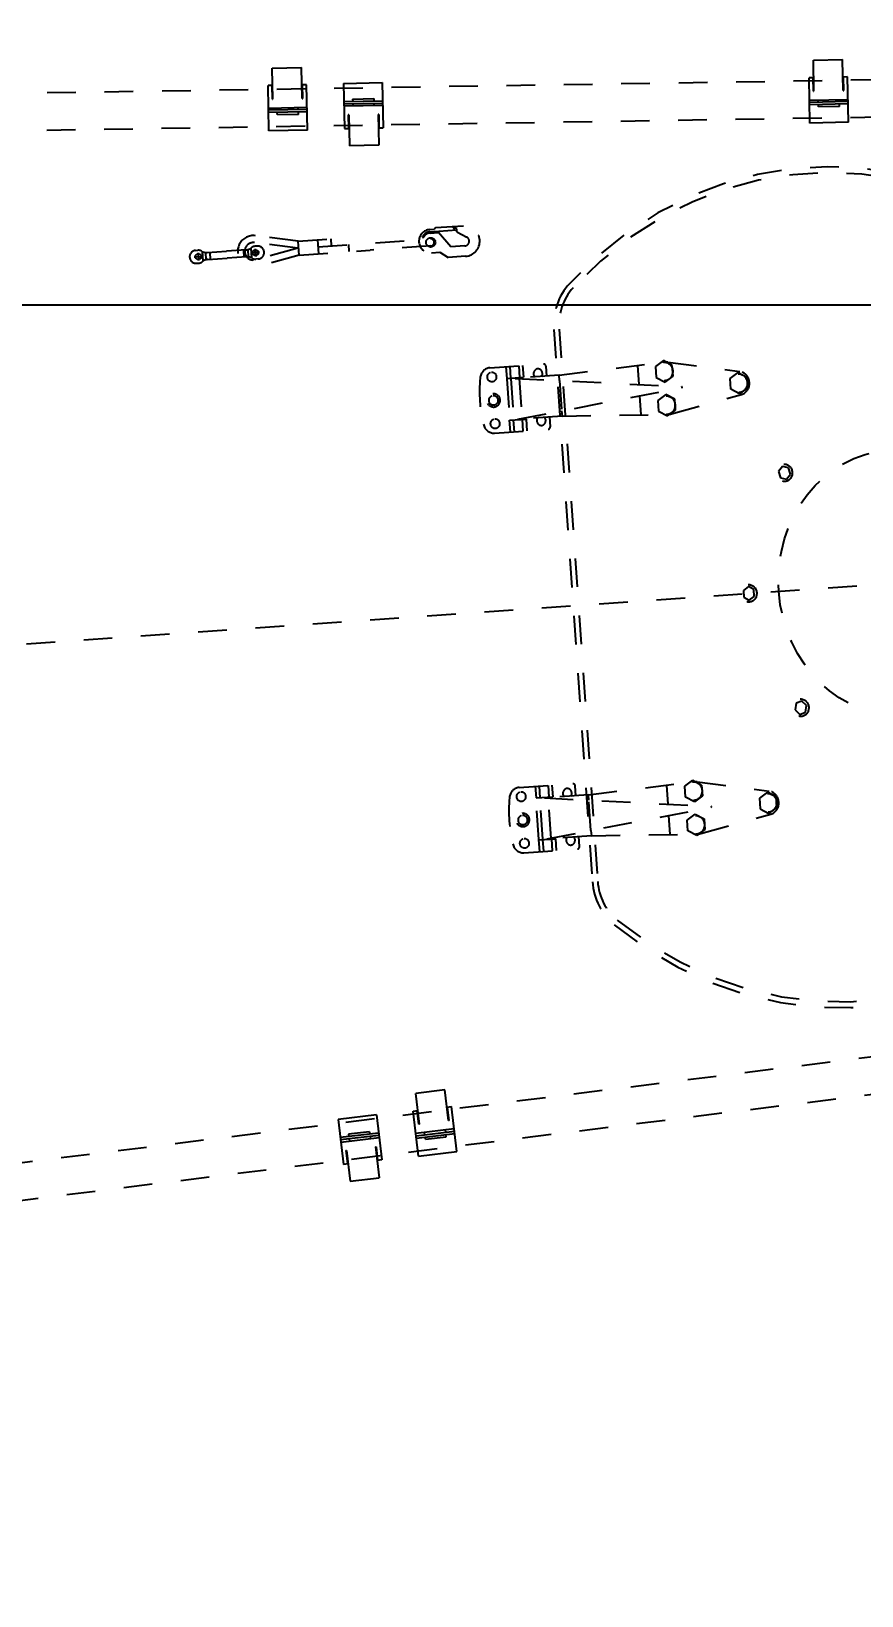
# Model space of a CAD drawing. Header units: millimetres. Extents: x -4 to 3776, y -4 to 4079.
# Drawn here: x 468.93 to 471.82, y 392.61 to 398.05 of the extents above; entities that cross this region are included whole.
import ezdxf
from ezdxf import colors
from ezdxf.entities.mleader import LeaderData, LeaderLine
from ezdxf.math import Vec2, Vec3

# ---------------------------------------------------------------- set-up
doc = ezdxf.new("R2010")
doc.units = ezdxf.units.MM
for name, pattern in [('CEN1', [2, 1, -0.4, 0.2, -0.4]), ('CENTER2', [1.125, 0.75, -0.125, 0.125, -0.125]), ('HIDDEN2', [0.1875, 0.125, -0.0625]), ('PHANTOM', [2.5, 1.25, -0.25, 0.25, -0.25, 0.25, -0.25])]:
    doc.linetypes.add(name, pattern=pattern)
for name, color, linetype in [('03-input', 3, 'Continuous'), ('05-center', 6, 'CEN1'), ('BK_kedu', 255, 'Continuous')]:
    doc.layers.add(name, color=color, linetype=linetype)
doc.styles.get("Standard").update_dxf_attribs({"font": 'arial.ttf'})

# ---------------------------------------------------------------- blocks, each defined once
blk = doc.blocks.new('A$C4EFE2257')
at = {"layer": '03-input', "color": 0, "linetype": 'Continuous'}
for p, q in [((4.00000084621206, 27.13407377918156), (4.00000084621206, 53.63284314425255)), ((29.00000084621206, 53.63284314425255), (4.00000084621206, 53.63284314425255)), ((29.00000084621206, 27.13407377918156), (29.00000084621206, 53.63284314425255)), ((8.462120604235679e-07, 38.70726038193425), (4.00000084621206, 38.70726038193425)), ((8.462120604235679e-07, -5.991061698296107e-06), (8.462120604235679e-07, 38.70726038193425)), ((3.50000084621206, 27.13407377918156), (3.50000084621206, 38.70726038193425)), ((4.00000084621206, 27.13407377918156), (3.50000084621206, 27.13407377918156)), ((29.00000084621206, 38.70726038193425), (33.00000084621206, 38.70726038193425)), ((29.50000084621206, 27.13407377918065), (29.00000084621206, 27.13407377918065)), ((29.50000084621206, 27.13407377918065), (29.50000084621206, 38.70726038193425)), ((33.00000084621206, -5.991061698296107e-06), (33.00000084621206, 38.70726038193425)), ((33.00000084621206, 19.49998023818989), (8.462120604235679e-07, 19.49998023818989)), ((8.462120604235679e-07, 17.58276871538692), (33.00000084621183, 17.58276871538692)), ((8.462120604235679e-07, 15.58276871538692), (33.00000084621183, 15.58276871538692)), ((7.50000084621206, 17.58276871538692), (7.500000846211833, 19.49998023818989)), ((7.500000846211833, 13.58276871538692), (7.500000846211833, 15.58276871538692)), ((7.500000846211833, 13.58276871538692), (25.50000084621183, 13.58276871538692)), ((25.50000084621183, 17.58276871538692), (25.50000084621183, 19.49998023818989)), ((25.50000084621183, 13.58276871538692), (25.50000084621183, 15.58276871538692)), ((8.462120604235679e-07, -5.991061698296107e-06), (33.00000084621206, -5.991061698296107e-06))]:
    blk.add_line(p, q, dxfattribs=at)
blk = doc.blocks.new('A$C2694431E')
at = {"layer": '03-input', "color": 0, "linetype": 'PHANTOM'}
for p, q in [((5441.325706198579, 1565.083090290951), (2918.902729581925, 1701.584610704158)), ((5438.642622561194, 1533.195772087725), (2916.219645945239, 1669.697292500874)), ((4552.499798117322, 1476.262633698818), (4554.499798117438, 1476.26263369876)), ((4558.126400476671, 1474.953591097437), (4558.126400476438, 1466.571676300082)), ((4560.822018807288, 1473.905284771288), (4560.822018807405, 1467.619982626231)), ((4562.326036038692, 1473.76263369876), (4578.999798117438, 1473.76263369876)), ((4595.673560196185, 1473.76263369876), (4578.999798117438, 1473.76263369876)), ((4597.177577427006, 1473.905284771346), (4597.17757742689, 1467.619982626289)), ((4599.873195758089, 1474.953591097437), (4599.873195758089, 1466.571676300082)), ((4640.01342330582, 1472.112826843106), (4603.277440946549, 1479.393049989652)), ((4605.499798117555, 1476.26263369876), (4603.499798117089, 1476.262633698818)), ((4603.499798117206, 1468.262633698818), (4603.499798117438, 1473.262633698818)), ((4640.604781614267, 1478.112320872489), (4604.443818719243, 1485.278588443471)), ((4640.604781614267, 1478.112320872489), (4668.893032299005, 1478.112320872489)), ((4640.604781614267, 1466.112320872548), (4640.604781614267, 1478.112320872489)), ((4657.442792633199, 1466.112320872548), (4657.442792632966, 1478.112320872606)), ((4668.893032298656, 1472.127481623611), (4668.893032299005, 1478.112320872489)), ((4753.801532253623, 1480.119311770541), (4757.801532253623, 1480.119311770541)), ((4753.80153225339, 1478.119311770599), (4776.803104414023, 1478.119311770599)), ((4753.801532253507, 1477.119311770541), (4760.942960681859, 1477.119311770599)), ((4782.80153225339, 1481.119311770599), (4758.801532253623, 1481.119311770541)), ((4770.801532253856, 1464.119311770541), (4760.942960681859, 1477.119311770599)), ((4773.801532253507, 1480.619311770541), (4773.801532253507, 1481.119311770541)), ((4775.803104413906, 1479.619311770599), (4774.80153225339, 1479.619311770599)), ((4776.803104414023, 1476.565217564465), (4776.803104414372, 1478.619311770599)), ((4776.803104414023, 1476.565217564465), (4784.915475956281, 1471.5150800228)), ((4552.499798117206, 1465.26263369876), (4554.499798117089, 1465.262633698818)), ((4562.326036038809, 1467.76263369876), (4578.999798117089, 1467.762633698701)), ((4595.673560196068, 1467.762633698818), (4578.999798117089, 1467.762633698701)), ((4600.999798117555, 1470.76263369876), (4605.999798117089, 1470.76263369876)), ((4640.01342330582, 1472.112826843106), (4603.289711468271, 1464.770958017732)), ((4605.499798117206, 1465.262633698818), (4603.499798117089, 1465.26263369876)), ((4640.604781614267, 1466.112320872548), (4604.465965607436, 1458.88738544652)), ((4640.604781614267, 1466.112320872548), (4701.622879368602, 1466.112320872489)), ((4657.442792633083, 1472.113983906049), (4753.835455241962, 1472.126111313642)), ((4683.622879368253, 1466.112320872489), (4683.622879368253, 1472.124905414472)), ((4753.801532253623, 1466.112320872548), (4701.622879368602, 1466.112320872489)), ((4753.801532253507, 1460.119311770599), (4760.942960682441, 1460.119311770541)), ((4760.942960682441, 1460.119311770541), (4767.801532253972, 1455.119311770599)), ((4782.801532253623, 1464.119311770541), (4770.801532253856, 1464.119311770541)), ((4782.801532253623, 1455.119311770541), (4767.801532253972, 1455.119311770599)), ((4853.765394699178, 1387.342660656956), (4853.765394699061, 913.633889363904)), ((4858.265394698828, 1387.342660657072), (4858.265394699178, 913.633889363904)), ((4796.781600090442, 1358.488275010546), (4842.965394699015, 1358.488275010546)), ((4810.565394698875, 1358.48827501043), (4810.565394699341, 1348.488275010488)), ((4813.940394698875, 1358.488275010546), (4813.940394699108, 1348.488275010488)), ((4821.590394699364, 1358.488275010488), (4821.590394699248, 1348.48827501043)), ((4824.965394699131, 1358.488275010488), (4824.965394699248, 1348.488275010488)), ((4844.765394699178, 1356.488275010488), (4844.765394698945, 1347.988275010488)), ((4855.565394698875, 1347.988275010488), (4944.548422976281, 1352.959883119504)), ((4945.565394699341, 1354.225879317499), (4938.365394699504, 1349.607077163993)), ((4952.765394699411, 1349.607077164052), (4945.565394699341, 1354.225879317499)), ((4949.181466127979, 1352.62663140794), (5010.1725375565, 1340.327544520434)), ((4810.565394699341, 1348.488275010488), (4824.965394699248, 1348.488275010488)), ((4810.565394699108, 1347.988275010488), (4810.565394698991, 1312.988275010488)), ((4855.565394698875, 1347.988275010488), (4810.565394699108, 1347.988275010488)), ((4813.940394698759, 1347.988275010488), (4813.940394698991, 1312.98827501043)), ((4817.765394699061, 1347.988275010546), (4959.563677488826, 1330.985388620349)), ((4821.140394699061, 1347.988275010546), (4821.140394699061, 1312.98827501043)), ((4855.565394698875, 1343.455715850345), (4855.565394698875, 1347.988275010488)), ((4855.565394698875, 1343.455715850345), (4855.565394699108, 1317.520834170631)), ((4923.065394699457, 1351.759595832613), (4923.065394698991, 1335.361860207282)), ((4938.365394699504, 1349.607077163993), (4938.365394699038, 1340.369472856924)), ((4938.365394699038, 1340.369472856924), (4945.565394699108, 1335.750670703477)), ((4945.565394699108, 1335.750670703477), (4952.765394699178, 1340.369472856983)), ((4952.765394699178, 1340.369472856983), (4952.765394699411, 1349.607077164052)), ((5001.365394699271, 1335.107077163993), (5008.565394699341, 1339.725879317557)), ((5008.565394699341, 1339.725879317557), (5015.765394699411, 1335.107077163993)), ((4817.765394699294, 1312.98827501043), (4959.56367748871, 1329.991161400743)), ((4923.065394699224, 1325.61468981381), (4923.065394699108, 1309.216954188363)), ((5001.36539469962, 1325.869472856924), (5001.365394699271, 1335.107077163993)), ((5008.565394699341, 1321.250670703419), (5001.36539469962, 1325.869472856924)), ((5015.765394699411, 1325.869472857041), (5008.565394699341, 1321.250670703419)), ((5015.765394699411, 1335.107077163993), (5015.765394699411, 1325.869472857041)), ((4855.565394698991, 1312.988275010488), (4810.565394698991, 1312.988275010488)), ((4810.565394698991, 1302.488275010488), (4810.565394699457, 1312.488275010546)), ((4810.565394699457, 1312.488275010546), (4824.965394699248, 1312.48827501043)), ((4813.940394698991, 1302.488275010488), (4813.940394699224, 1312.488275010488)), ((4821.590394699131, 1302.488275010546), (4821.590394699248, 1312.48827501043)), ((4824.965394699364, 1302.48827501043), (4824.965394699248, 1312.48827501043)), ((4844.765394698945, 1312.988275010488), (4844.765394699178, 1304.488275010488)), ((4855.565394699108, 1317.520834170631), (4855.565394698991, 1312.988275010488)), ((4855.565394698991, 1312.988275010488), (4944.548422976281, 1308.016666901472)), ((4945.565394699341, 1325.225879317557), (4938.365394699387, 1320.607077164052)), ((4938.365394699387, 1320.607077164052), (4938.365394699154, 1311.369472856983)), ((4952.765394699411, 1320.607077163993), (4945.565394699341, 1325.225879317557)), ((4949.181466128095, 1308.349918612977), (5010.172537556267, 1320.649005500542)), ((4952.765394699527, 1311.369472856983), (4952.765394699411, 1320.607077163993)), ((4796.781600090908, 1302.48827501043), (4842.965394699364, 1302.48827501043)), ((4938.365394699154, 1311.369472856983), (4945.565394699224, 1306.750670703419)), ((4945.565394699224, 1306.750670703419), (4952.765394699527, 1311.369472856983)), ((5040.734086803976, 1256.827766687784), (5037.05985218985, 1252.745283783122)), ((5037.05985218985, 1252.745283783122), (5038.404715398094, 1247.168508424889)), ((5038.404715398094, 1247.168508424889), (5043.423813220463, 1245.674215971318)), ((5045.753184626345, 1255.333474234212), (5040.734086803976, 1256.827766687784)), ((5043.423813220463, 1245.674215971318), (5047.098047834588, 1249.756698875979)), ((5047.098047834588, 1249.756698875979), (5045.753184626345, 1255.333474234212)), ((5004.515394699178, 1156.26177770237), (5000.015394699411, 1153.375026356371)), ((5000.015394699411, 1153.375026356371), (5000.015394699527, 1147.601523664489)), ((5009.015394699411, 1153.375026356371), (5004.515394699178, 1156.26177770237)), ((5009.015394699411, 1147.601523664547), (5009.015394699411, 1153.375026356371)), ((5000.015394699527, 1147.601523664489), (5004.515394699527, 1144.714772318548)), ((5004.515394699527, 1144.714772318548), (5009.015394699411, 1147.601523664547)), ((5038.404715398094, 1053.808041596028), (5037.059852190083, 1048.231266237795)), ((5037.059852190083, 1048.231266237795), (5040.734086803976, 1044.148783333076)), ((5043.423813220579, 1055.302334049658), (5038.404715398094, 1053.808041596028)), ((5040.734086803976, 1044.148783333076), (5045.753184626461, 1045.643075786706)), ((5047.098047834705, 1051.219851145055), (5043.423813220579, 1055.302334049658)), ((5045.753184626461, 1045.643075786706), (5047.098047834705, 1051.219851145055)), ((4796.781600090908, 998.488275010488), (4842.965394699248, 998.4882750104298)), ((4810.565394698991, 998.4882750104298), (4810.565394699108, 988.4882750104298)), ((4813.940394698991, 998.4882750105462), (4813.940394699108, 988.4882750105462)), ((4821.590394698898, 998.488275010488), (4821.590394698898, 988.4882750104298)), ((4824.965394699131, 998.488275010488), (4824.965394698898, 988.488275010488)), ((4844.765394699178, 987.988275010488), (4844.765394698945, 996.4882750104298)), ((4855.565394698991, 987.9882750105462), (4944.548422976746, 992.9598831195035)), ((4923.065394699224, 975.3618602072238), (4923.065394699108, 991.7595958326128)), ((4938.365394699271, 989.6070771640516), (4945.565394699457, 994.2258793174406)), ((4945.565394699457, 994.2258793174406), (4952.765394699061, 989.6070771639934)), ((4949.181466127979, 992.6266314078821), (5010.172537556733, 980.3275445204345)), ((4810.565394699108, 988.4882750104298), (4824.965394698898, 988.488275010488)), ((4810.565394699224, 952.9882750104298), (4810.565394698991, 987.988275010488)), ((4855.565394698991, 987.9882750105462), (4810.565394698991, 987.988275010488)), ((4813.940394699224, 952.988275010488), (4813.940394698991, 987.988275010488)), ((4817.765394699294, 987.988275010488), (4959.563677488826, 970.9853886202909)), ((4821.140394699061, 952.988275010488), (4821.140394699294, 987.988275010488)), ((4855.565394699108, 983.4557158502867), (4855.565394698991, 987.9882750105462)), ((4855.565394699108, 957.5208341706893), (4855.565394699108, 983.4557158502867)), ((4938.365394699271, 980.3694728569244), (4938.365394699271, 989.6070771640516)), ((4945.565394699341, 975.750670703419), (4938.365394699271, 980.3694728569244)), ((4952.765394699178, 980.3694728569244), (4945.565394699341, 975.750670703419)), ((4952.765394699061, 989.6070771639934), (4952.765394699178, 980.3694728569244)), ((5008.565394699457, 979.7258793174988), (5001.365394699271, 975.1070771640516)), ((5015.765394699527, 975.1070771639352), (5008.565394699457, 979.7258793174988)), ((4817.765394699061, 952.988275010488), (4959.563677488943, 969.9911614006851)), ((4923.065394699341, 949.2169541883632), (4923.065394699224, 965.6146898137522)), ((4938.365394699387, 960.6070771640516), (4945.565394699341, 965.225879317557)), ((4945.565394699341, 965.225879317557), (4952.765394699178, 960.6070771640516)), ((5001.365394699271, 975.1070771640516), (5001.365394699271, 965.8694728569826)), ((5001.365394699271, 965.8694728569826), (5008.565394699574, 961.250670703419)), ((5008.565394699574, 961.250670703419), (5015.765394699411, 965.8694728569826)), ((5015.765394699411, 965.8694728569826), (5015.765394699527, 975.1070771639352)), ((4855.565394699457, 952.988275010488), (4810.565394699224, 952.9882750104298)), ((4810.565394698991, 942.4882750104298), (4810.565394698991, 952.4882750105462)), ((4810.565394698991, 952.4882750105462), (4824.965394699015, 952.4882750104298)), ((4813.940394699224, 942.4882750105462), (4813.940394698875, 952.488275010488)), ((4821.590394699131, 942.4882750104298), (4821.590394699248, 952.488275010488)), ((4824.965394698782, 942.4882750105462), (4824.965394699015, 952.4882750104298)), ((4844.765394698945, 944.4882750105462), (4844.765394699178, 952.9882750104298)), ((4855.565394699108, 957.5208341706893), (4855.565394699457, 952.988275010488)), ((4855.565394699457, 952.988275010488), (4944.548422976513, 948.0166669014143)), ((4938.365394699154, 951.3694728569826), (4938.365394699387, 960.6070771640516)), ((4945.565394699457, 946.7506707034772), (4938.365394699154, 951.3694728569826)), ((4952.765394699178, 951.3694728569826), (4945.565394699457, 946.7506707034772)), ((4949.181466127629, 948.3499186130357), (5010.1725375565, 960.6490055005415)), ((4952.765394699178, 960.6070771640516), (4952.765394699178, 951.3694728569826)), ((4796.781600090675, 942.488275010488), (4842.965394698898, 942.488275010488)), ((5438.642622561427, 766.6192820947035), (2916.219645945122, 630.1177616817295)), ((5441.325706198346, 734.731963891536), (2918.902729582158, 598.2304434783873))]:
    blk.add_line(p, q, dxfattribs=at)
at = {"layer": '03-input', "color": 0, "linetype": 'CENTER2'}
for p, q in [((4554.499798117438, 1474.068538428168), (4554.499798117089, 1467.45672896941)), ((4603.499798117438, 1474.068538428168), (4603.499798117322, 1467.45672896941)), ((4550.987289854791, 1470.76263369876), (4558.01230637962, 1470.76263369876)), ((4607.01230637962, 1470.762633698701), (4599.987289854558, 1470.762633698818))]:
    blk.add_line(p, q, dxfattribs=at)
at = {"layer": '03-input', "color": 0, "linetype": 'HIDDEN2'}
for p, q in [((4564.5776442223, 1473.762633698818), (4564.577644222416, 1467.76263369876)), ((4593.421952012111, 1473.76263369876), (4593.421952012228, 1467.76263369876))]:
    blk.add_line(p, q, dxfattribs=at)
at = {"layer": '03-input', "color": 0, "linetype": 'PHANTOM'}
for centre, radius in [((4554.499798116856, 1470.76263369876), 2.5), ((4603.499798117089, 1470.76263369876), 2.5), ((4753.801532253856, 1469.119311770599), 4)]:
    blk.add_circle(centre, radius, dxfattribs=at)
for centre, radius, start, end in [((4552.499798116973, 1470.762633698818), 5.5, 89.9999999933299, 269.9999999933299), ((4554.499798116856, 1470.76263369876), 5.5, 54.56905531764989, 89.9999999933299), ((4562.326036038576, 1481.76263369876), 8, 234.5690553176499, 269.9999999933299), ((4601.828318491345, 1472.080782785022), 13.45447567317533, 78.79054098738848, 281.3056215825588), ((4601.828318491345, 1472.080782785022), 7.454475673175332, 78.79054098738848, 281.3056215825588), ((4595.673560196301, 1481.762633698818), 8, 269.9999999933299, 305.4309446823501), ((4603.499798117089, 1470.76263369876), 5.5, 89.9999999933299, 125.4309446823501), ((4605.499798117206, 1470.762633698701), 5.5, 269.9999999933299, 89.9999999933299), ((4753.801532253507, 1470.119311770599), 10, 89.9999999933299, 269.9999999933299), ((4747.583750459366, 1474.313258546637), 0.4999999999999426, 146.0000000023349, 326.0000000023349), ((4753.801532253507, 1470.119311770599), 8, 89.9999999933299, 146.0000000023349), ((4753.801532253507, 1470.119311770599), 7.000000000000001, 89.9999999933299, 146.0000000023349), ((4758.801532253507, 1480.119311770599), 1, 89.9999999933299, 179.9999999966649), ((4774.801532253739, 1480.619311770541), 1, 179.9999999966649, 269.9999999933299), ((4775.803104414023, 1478.619311770599), 1, 359.9999999966649, 89.9999999933299), ((4782.801532253507, 1468.119311770599), 13, 269.9999999933299, 89.9999999933299), ((4554.499798116856, 1470.76263369876), 5.5, 269.9999999933299, 305.4309446823501), ((4562.326036038576, 1459.762633698701), 8, 89.9999999933299, 125.4309446823501), ((4595.673560196185, 1459.76263369876), 8, 54.56905531764989, 89.9999999933299), ((4603.499798117089, 1470.76263369876), 5.5, 234.5690553176499, 269.9999999933299), ((4753.801532253856, 1469.119311770599), 3.006990898035838, 269.9999999933299, 90.6537642484596), ((4782.801532253507, 1468.119311770599), 3.999999999999091, 269.9999999933299, 58.09678810741548)]:
    blk.add_arc(centre, radius, start, end, dxfattribs=at)
for centre, major_axis, ratio, start_param, end_param in [((5078.765394699527, 1150.48827501043), (-1.298960938811432e-13, 359.9999999999997), 0.9000000000014562, 2.440358289011793, 6.984419671757585), ((5078.765394699527, 1150.48827501043), (-1.330185961379013e-13, 354.9999999999993), 0.900000000001457, 2.440358289011794, 6.984419671757585), ((4898.765394699178, 1387.342660657014), (-1.659228310302125e-11, 49.99999999999483), 0.900000000001548, 0.7012343645776307, 1.570796326794598), ((4898.765394699178, 1387.342660657014), (1.163007190552289e-11, 45.00000000000427), 0.9000000000013696, 0.701234364578283, 1.570796326795129), ((4796.781600091024, 1348.488275010546), (-2.594965908819802e-11, 10), 0.9000000000013791, -2.883471239556457e-12, 1.384154181170755), ((4797.965394699131, 1350.488275010488), (1.019715561989543e-11, 4.250000000000001), 0.9000000000014553, -1.570796326792737, 4.712388980386849), ((4837.565394699108, 1350.48827501043), (0, 4.250000000000002), 0.9000000000012767, 4.083514054885404, 8.482856559473769), ((4842.965394699015, 1356.48827501043), (6.633582572135312e-14, 2), 0.9000000000014552, -1.570796326794867, 3.663735981263017e-14), ((4945.565394699108, 1344.988275010488), (3.782751889502834e-11, 8.000000000000002), 0.9000000000014553, -1.570796326790641, 4.712388980388945), ((4945.565394699457, 1330.48827501043), (1.516536896062509e-10, 22.50000000000238), 0.8999999999938257, -0.1795343513712888, 0.05024196040864681), ((4882.568500281195, 1330.488275010546), (-8.602438061833539e-12, 107.0034506466461), 0.9000000000014666, 1.384154181173272, 1.757438472416342), ((5008.565394699574, 1330.488275010488), (4.824932120506215e-11, 9.999999999999872), 0.9000000000014665, 3.321127004972423, 6.103650955807677), ((4797.965394699248, 1330.488275010546), (1.120686876632249e-12, 6.000000000000003), 0.9000000000014551, -1.570796326794728, 4.712388980384858), ((4797.965394699248, 1330.488275010546), (1.019715561989543e-11, 4.250000000000001), 0.9000000000014553, -1.570796326792737, 4.712388980386849), ((4959.515394699527, 1330.488275010546), (8.030472120596507e-11, 0.4999999999989988), 0.9000000000032575, 3.24909468324841, 6.175683277877878), ((5008.565394699574, 1330.488275010488), (3.509104118391629e-11, 7.999999999996362), 0.9000000000018645, -1.570796326790949, 4.712388980388638), ((4797.965394698898, 1310.488275010488), (1.019715561989543e-11, 4.250000000000001), 0.9000000000014553, -1.570796326792737, 4.712388980386849), ((4837.565394699108, 1310.488275010546), (0, 4.25), 0.9000000000019696, 0.941921401294552, 5.341263905885034), ((4945.565394698991, 1315.988275010546), (3.782751889502834e-11, 8.000000000000002), 0.9000000000014553, -1.570796326790641, 4.712388980388945), ((4796.781600091024, 1312.488275010488), (-2.803729470812755e-12, 10), 0.9000000000014194, 1.757438472416081, 3.141592653589481), ((4842.965394699248, 1304.48827501043), (2.430433632127915e-11, 2), 0.9000000000014553, 3.141592653603295, 4.712388980395627), ((4945.565394699457, 1330.48827501043), (1.707883834356211e-11, 22.49999999999627), 0.9000000000048621, 3.091350693190082, 3.321127004967238), ((5132.765394699643, 1150.488275010488), (1.601052623811939e-11, 114.0000000000001), 0.9000000000014549, -1.57079632679477, 4.712388980384816), ((5042.078950012219, 1251.250991329609), (-4.979350265443828e-13, 7.500000000000002), 0.900000000001455, 4.71238898038463, 10.99557428756422), ((5004.515394699643, 1150.48827501043), (2.024214129647817e-12, 7.5), 0.9000000000014552, -1.570796326794654, 4.712388980384933), ((5042.078950012336, 1049.725558691425), (-4.979350265443828e-13, 7.500000000000002), 0.900000000001455, 4.71238898038463, 10.99557428756422), ((4796.781600090559, 988.4882750105462), (2.805811138983927e-12, 9.999999999999998), 0.9000000000014193, 3.11750625314744e-13, 1.384154181173713), ((4797.965394699131, 990.4882750104298), (-4.557189001164195e-11, 4.250000000000001), 0.9000000000014552, 4.712388980375039, 10.99557428755462), ((4837.565394698991, 990.488275010488), (0, 4.25), 0.9000000000019696, 4.083514054884345, 8.482856559474827), ((4842.965394699131, 996.4882750104298), (-2.430283752019591e-11, 2), 0.9000000000014553, 4.712388980373754, 6.283185307166084), ((4945.565394699341, 984.988275010488), (3.509104118391629e-11, 7.999999999996362), 0.9000000000018645, -1.570796326790949, 4.712388980388638), ((4945.565394699224, 970.488275010488), (-1.698266527405396e-11, 22.49999999999626), 0.9000000000048545, -0.1795343513774419, 0.05024196039971662), ((4882.568500281195, 970.4882750105462), (8.823698768067469e-12, 107.003450646646), 0.9000000000014677, 1.384154181173453, 1.757438472416524), ((5008.565394699108, 970.488275010488), (3.782751889502834e-11, 8.000000000000002), 0.9000000000014553, -1.570796326790641, 4.712388980388945), ((5008.565394699108, 970.488275010488), (-4.825834176713722e-11, 9.999999999999872), 0.9000000000014665, 3.321127004961701, 6.103650955796954), ((4797.965394698898, 970.4882750104298), (-5.465128349868567e-11, 6.000000000000002), 0.9000000000014552, 4.712388980376492, 10.99557428755608), ((4797.965394698898, 970.4882750104298), (-4.557189001164195e-11, 4.250000000000001), 0.9000000000014552, 4.712388980375039, 10.99557428755462), ((4945.565394699341, 955.988275010488), (3.509104118391629e-11, 7.999999999996362), 0.9000000000018645, -1.570796326790949, 4.712388980388638), ((4959.515394699294, 970.4882750105462), (-8.0304075888832e-11, 0.4999999999989989), 0.9000000000032575, 3.249094682891501, 6.17568327752097), ((4796.781600090559, 952.488275010488), (2.595354486878421e-11, 10), 0.9000000000013791, 1.757438472419039, 3.141592653592676), ((4797.965394699131, 950.4882750104298), (-4.557189001164195e-11, 4.250000000000001), 0.9000000000014552, 4.712388980375039, 10.99557428755462), ((4837.565394698991, 950.488275010488), (0, 4.250000000000002), 0.9000000000012767, 0.9419214012956103, 5.341263905883975), ((4842.965394699015, 944.4882750104298), (-6.633582572135312e-14, 2), 0.9000000000014553, 3.141592653589757, 4.712388980384659), ((4945.565394699224, 970.488275010488), (-1.516580611094103e-10, 22.50000000000238), 0.8999999999938213, 3.091350693181146, 3.321127004961083), ((4898.765394699061, 913.6338893640204), (1.664848814364289e-11, 49.99999999999482), 0.9000000000015481, 1.570796326795196, 2.440358289012164), ((4898.765394699061, 913.6338893640204), (-1.168377894433914e-11, 45.00000000000427), 0.9000000000013698, 1.570796326794663, 2.44035828901151)]:
    blk.add_ellipse(centre, major_axis=major_axis, ratio=ratio, start_param=start_param, end_param=end_param, dxfattribs=at)
at = {"layer": '05-center', "ltscale": 10}
blk.add_line((10.13197927596048, 1150.488275010488), (6079.957454324933, 1150.488275010488), dxfattribs=at)
at = {"layer": '03-input', "color": 0, "linetype": 'PHANTOM'}
for p, xscale, rotation in [((4655.268833849928, 1572.365359379968), -0.9999999999999999, 357.1912995572556), ((4688.857457807637, 1610.051921065431), -0.9999999999999993, 177.1912995572557), ((5117.772016319679, 1546.741138846439), -0.9999999999999999, 357.1912995572556)]:
    blk.add_blockref('A$C4EFE2257', p, dxfattribs=dict(at, xscale=xscale, rotation=rotation))
for p, rotation in [((4688.857457807637, 689.7631331171142), 2.808700442744405), ((4655.268833849113, 727.4496948024607), 182.8087004427444)]:
    blk.add_blockref('A$C4EFE2257', p, dxfattribs=dict(at, rotation=rotation))
blk = doc.blocks.new('jiushengting-jiaban')
at = {"layer": '03-input', "color": 3, "linetype": 'Continuous', "xscale": 0.004069116755912711, "yscale": 0.004069116755912711, "zscale": 0.004069116755912711, "rotation": 4.000544981170568}
blk.add_blockref('A$C2694431E', (4926.674917588491, 3394.585963354931), dxfattribs=at)

msp = doc.modelspace()

# ---------------------------------------------------------------- linework, layer by layer
at = {"color": 4, "lineweight": 25}
for q in [(519.7501881039943, 397.1018757905899), (479.320188103994, 397.1018757905913)]:
    msp.add_line((430.7501881039943, 397.1018757905899), q, dxfattribs=at)

# ---------------------------------------------------------------- block references
msp.add_blockref('jiushengting-jiaban', (-4475.235188663346, -3004.579038149925), dxfattribs=at)

# ---------------------------------------------------------------- leaders
at = {"layer": 'BK_kedu'}
ml = msp.add_multileader_mtext('Standard', dxfattribs=at)
ml.set_content('', color=256)
ml.set_leader_properties()
ml.build(insert=Vec2(0, 0))
ml.multileader.update_dxf_attribs({"text_right_attachment_type": 6, "dogleg_length": 0.36, "arrow_head_size": 0.18})
ctx = ml.context
ctx.base_point, ctx.char_height, ctx.arrow_head_size, ctx.landing_gap_size, ctx.plane_origin = Vec3(3775.998586345596, 4079.3284131595), 0.18, 0.18, 0.09, Vec3(3774.638586345596, 4079.3284131595)
ctx.right_attachment = 6
notes = []
notes.append((ctx, [(0, (0, 0, 0), (0, 0), (1, 0), 1, [])]))
ctx.mtext.insert, ctx.mtext.flow_direction = Vec3(3776.088586345596, 4079.4184131595), 5
for ctx, leaders in notes:
    for number, flags, end, landing, length, lines in leaders:
        leader = LeaderData()
        leader.index, (leader.has_last_leader_line, leader.has_dogleg_vector, leader.attachment_direction) = number, flags
        leader.last_leader_point, leader.dogleg_vector, leader.dogleg_length = Vec3(end), Vec3(landing), length
        for number, points, colour, breaks in lines:
            line = LeaderLine()
            line.index, line.vertices, line.color, line.breaks = number, Vec3.list(points), colors.encode_raw_color(colour), breaks
            leader.lines.append(line)
        ctx.leaders.append(leader)

doc.saveas('drawing.dxf')
